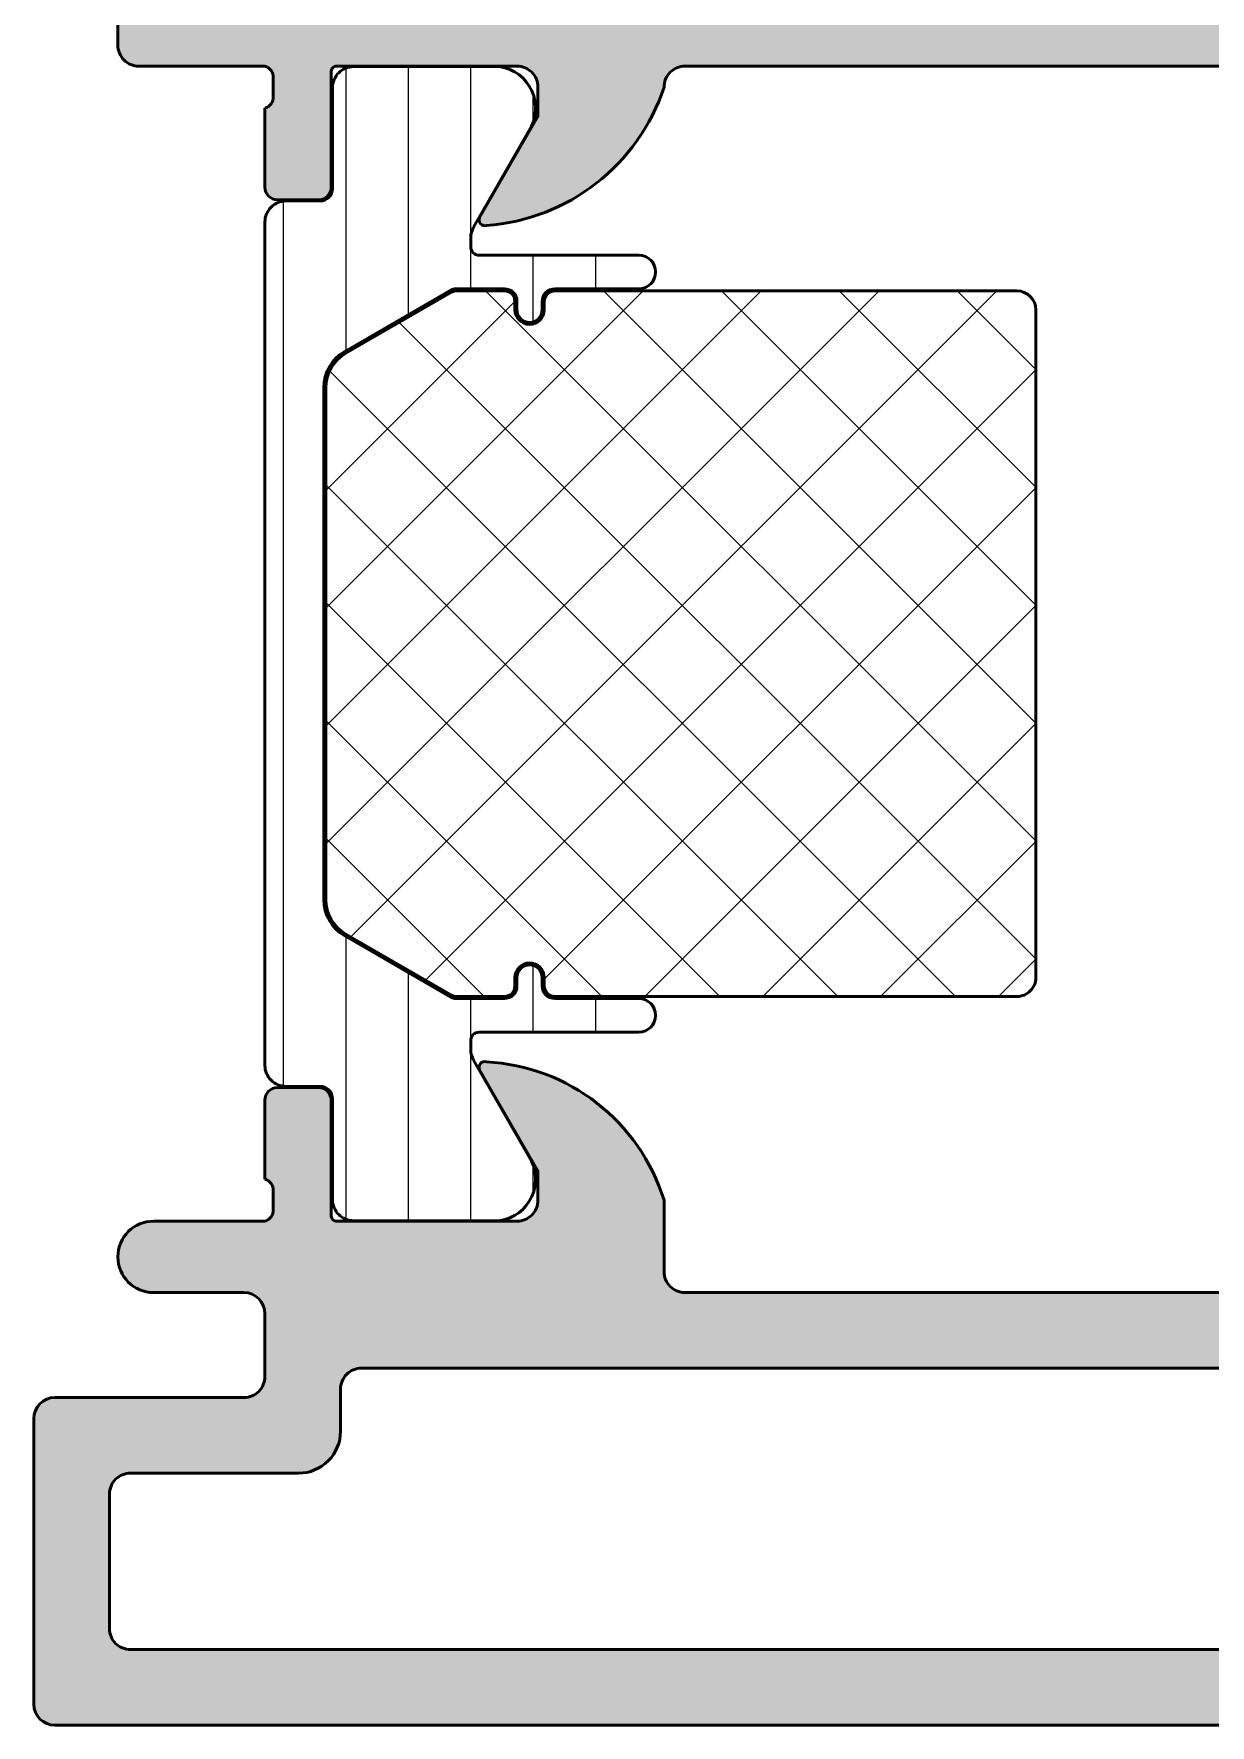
# Model space of a CAD drawing. Extents: x 0 to 65, y 0 to 78.
# Drawn here: x 0 to 28, y 0 to 40.27 of the extents above; entities that cross this region are included whole.
import ezdxf

# ---------------------------------------------------------------- set-up
doc = ezdxf.new("R2010")
doc.units = 0
for name, color, linetype, lineweight in [('0S-Alu contour', 7, 'Continuous', 50), ('0S-Alu hatch', 252, 'Continuous', 25), ('0S-Plastic contour', 254, 'Continuous', 50), ('0S-Plastic hatch', 253, 'Continuous', 25), ('0S-PT contour', 91, 'Continuous', 50), ('0S-PT hatch', 103, 'Continuous', 25)]:
    doc.layers.add(name, color=color, linetype=linetype, lineweight=lineweight)

# ---------------------------------------------------------------- blocks, each defined once
blk = doc.blocks.new('375330__CD12F8CD_240E_4EAB_87C5_BAF2B13E7C12_')
at = {"layer": '0S-Alu hatch'}
h = blk.add_hatch(color=256, dxfattribs=at)
edge = h.paths.add_edge_path()
edge.add_arc((5.999998835804589, 69.00000116419538), 0.4999988358059691, 89.99986659272392, 180.0001334074255)
edge.add_line((5.499999999999976, 68.99999999999868), (5.499999999999985, 65.00000004768373))
edge.add_ellipse((5.000001303546235, 64.99999874413744), major_axis=(-0.4999986964554496, 0), ratio=1, start_angle=89.99985062421189, end_angle=180.0001493737933, ccw=False)
edge.add_line((4.999999999999971, 64.50000004768371), (2.499999999999971, 64.50000004768371))
edge.add_arc((2.499998835804589, 64.00000121187912), 0.4999988358059473, 89.99986659272555, 180.0001334074255)
edge.add_line((1.999999999999997, 64.00000004768242), (1.999999999999985, 40))
edge.add_arc((2.499999953162742, 39.99999995316277), 0.4999999531627588, 179.9999946681853, 270.0000053671533)
edge.add_line((2.499999999999985, 39.50000000000001), (5.499999999999985, 39.50000000000001))
edge.add_ellipse((5.421163553456962, 39.23247940800692), major_axis=(-0.2788950563274014, 0), ratio=1, start_angle=178.8354106259013, end_angle=253.5801235805102, ccw=False)
edge.add_line((5.700000999999978, 39.22681100000854), (5.700000999999971, 38.77321700000852))
edge.add_ellipse((5.421132904356785, 38.76755634053146), major_axis=(-0.2789255417371683, 0), ratio=1, start_angle=106.4245945553572, end_angle=181.1628700728862, ccw=False)
edge.add_line((5.49999999999997, 38.5000130000085), (5.499999999999971, 36.620002))
edge.add_arc((5.799999999999982, 36.62000200000001), 0.3000000000000114, 180, 270)
edge.add_line((5.799999999999982, 36.320002), (6.77997431904275, 36.320002))
edge.add_arc((6.77997431904275, 36.62000200000001), 0.3000000000000078, 270, 360)
edge.add_line((7.079974319042758, 36.62000200000001), (7.079974319042776, 39.38))
edge.add_ellipse((7.199966689648229, 39.38000000000001), major_axis=(-0.1199923706054529, 0), ratio=1, start_angle=269.99999999999704, end_angle=360, ccw=False)
edge.add_line((7.199966689648235, 39.49999237060546), (11.49999237060545, 39.49999237060547))
edge.add_ellipse((11.50000780769864, 39.00000780787602), major_axis=(-0.4999845629677632, 0), ratio=1, start_angle=179.9991052558096, end_angle=270.0017690151924, ccw=False)
edge.add_line((11.99999237060544, 39.00000000000104), (11.99999237060545, 38.29999542236328))
edge.add_line((11.99999237060545, 38.29999542236328), (10.61174774169922, 35.89547729492188))
edge.add_arc((10.73559369048577, 35.83756876718086), 0.1367158243071134, 154.9399071397907, 284.9282666313641)
edge.add_arc((10.42101257999398, 40.5162654618936), 4.823498731231602, 274.1587439554685, 341.6783432504421)
edge.add_ellipse((15.49999040758178, 38.99999433362917), major_axis=(-0.4999980369801632, 0), ratio=1, start_angle=-90.00022494682611, end_angle=0.0002249462687018422, ccw=False)
edge.add_line((15.49999237060545, 39.49999237060548), (37.00000762939451, 39.49999237060547))
edge.add_ellipse((37.00000863438663, 38.99999337559759), major_axis=(-0.4999989950088885, 0), ratio=1, start_angle=179.9998848354607, end_angle=270.0001151638455, ccw=False)
edge.add_arc((41.97795977277931, 40.38657627727757), 4.687714830137015, 197.2049758790071, 266.9579243877498)
edge.add_arc((41.76731025341415, 35.83513756493895), 0.135158616301025, 253.616210323016, 386.5152777472337)
edge.add_line((41.88825225830076, 35.89547729492188), (40.50000762939451, 38.29999542236328))
edge.add_line((40.50000762939451, 38.29999542236328), (40.5000076293945, 39))
edge.add_ellipse((40.99999219230133, 39.000007807876), major_axis=(-0.4999845629677895, 0), ratio=1, start_angle=-90.00176901519148, end_angle=0.000894744190475194, ccw=False)
edge.add_line((41.00000762939451, 39.49999237060547), (45.30002585431058, 39.49999982664661))
edge.add_ellipse((45.30002585431058, 39.37999999999998), major_axis=(-0.1199998266466267, 0), ratio=1, start_angle=180, end_angle=269.9999999999966, ccw=False)
edge.add_line((45.4200256809572, 39.38), (45.4200256809572, 36.620002))
edge.add_arc((45.72002568095721, 36.620002), 0.3000000000000078, 180, 270)
edge.add_line((45.72002568095721, 36.32000199999999), (46.69999999999999, 36.320002))
edge.add_arc((46.69999999999999, 36.620002), 0.3000000000000043, 270, 360)
edge.add_line((46.99999999999999, 36.620002), (47, 38.50001300000851))
edge.add_ellipse((47.07886709564317, 38.76755634053147), major_axis=(-0.2789255417371736, 0), ratio=1, start_angle=-1.1628700728833792, end_angle=73.57540544464501, ccw=False)
edge.add_line((46.79999899999998, 38.77321700000852), (46.799999, 39.22681100000851))
edge.add_ellipse((47.07883644654301, 39.2324794080069), major_axis=(-0.2788950563273954, 0), ratio=1, start_angle=-73.5801235805099, end_angle=1.1645893740997053, ccw=False)
edge.add_line((46.99999999999998, 39.49999999999998), (46.99999999999998, 52))
edge.add_ellipse((47.52500050688225, 52.5), major_axis=(-0.7250003670527586, 0), ratio=1, start_angle=-43.60279134635408, end_angle=43.60279134635431, ccw=False)
edge.add_line((46.99999999999998, 53), (46.99999999999998, 57.5))
edge.add_ellipse((47.52500050688225, 58), major_axis=(-0.7250003670527586, 0), ratio=1, start_angle=-43.60279134635408, end_angle=43.60279134635431, ccw=False)
edge.add_line((46.99999999999998, 58.5), (46.99999999999998, 65.20000004768372))
edge.add_line((46.99999999999998, 65.20000004768372), (49.49999999999999, 65.20000004768372))
edge.add_arc((49.50000008873272, 65.69999995895097), 0.4999999112672646, 269.9999898319751, 360.0000101738872)
edge.add_line((49.99999999999999, 65.70000004773486), (49.99999999999999, 66))
edge.add_arc((49.50000000962193, 66.00000000962194), 0.4999999903780531, 8.537736463e-07, 90.00000110259342)
edge.add_line((49.49999999999999, 66.5), (40.49999999999998, 66.5))
edge.add_ellipse((40.49999997169918, 66.9999999716992), major_axis=(-0.4999999716991974, 0), ratio=1, start_angle=-3.194528517269646e-06, end_angle=90.00000324303261, ccw=False)
edge.add_line((39.99999999999999, 66.99999999957672), (39.99999999999999, 74.5))
edge.add_arc((39.50000004695575, 74.50000004695576), 0.4999999530442331, 5.3318147119e-06, 90.00000538073448)
edge.add_line((39.49999999999999, 74.99999999999999), (30.49999999999999, 75))
edge.add_ellipse((30.50000110963491, 75.50000110963492), major_axis=(-0.500001109636154, 0), ratio=1, start_angle=0.00012715209379621228, end_angle=89.99987284548689, ccw=False)
edge.add_line((29.99999999999998, 75.5000000000211), (29.99999999999999, 77.5))
edge.add_arc((29.49999889036506, 77.49999889036508), 0.5000011096361576, 0.0001271578264074, 89.99987284548565)
edge.add_line((29.49999999999999, 78), (21.49999999999999, 78))
edge.add_arc((21.50000020900469, 76.99999979099529), 1.000000209004728, 90.0000119750849, 179.9999880471689)
edge.add_line((20.49999999999998, 76.99999999961159), (20.49999999999998, 70))
edge.add_ellipse((19.99999885127215, 70.00000114872782), major_axis=(-0.5000011487291559, 0), ratio=1, start_angle=90.0001316342113, end_angle=179.9998683692561, ccw=False)
edge.add_line((19.99999999999998, 69.49999999999999), (5.999999999999985, 69.5))
edge = h.paths.add_edge_path()
edge.add_arc((6.300001926521119, 63.69999740590683), 0.9999973105430157, 269.9998459048448, 360.0001540960915)
edge.add_line((7.299999237060518, 63.70000009538376), (7.299999237060527, 67.19999998807188))
edge.add_ellipse((7.79999818748854, 67.20000109725558), major_axis=(-0.4999989504292442, 0), ratio=1, start_angle=-90.00012027234158, end_angle=0.0001271033561920376, ccw=False)
edge.add_line((7.799999237060518, 67.70000004768372), (21.29999923706053, 67.70000004768373))
edge.add_arc((21.30000182510725, 68.69999745963702), 0.999997411956644, 269.9998517154621, 360.0001482840401)
edge.add_line((22.29999923706054, 68.70000004768372), (22.29999923706053, 75.69999980925213))
edge.add_ellipse((22.80000050328093, 75.69999854304474), major_axis=(-0.500001266222003, 0), ratio=1, start_angle=270.0001450978016, end_angle=359.999854903687, ccw=False)
edge.add_line((22.79999923706053, 76.19999980926514), (27.70000076293944, 76.19999980926514))
edge.add_ellipse((27.69999949671902, 75.69999854304473), major_axis=(-0.5000012662220155, 0), ratio=1, start_angle=180.0001451013367, end_angle=269.999854902196, ccw=False)
edge.add_line((28.20000076293944, 75.69999980926514), (28.20000076293943, 74.19999980924814))
edge.add_arc((29.19999875984233, 74.19999780616801), 0.9999979969049038, 179.9998852317336, 270.0001147692402)
edge.add_line((29.20000076293944, 73.19999980926514), (37.69999980926512, 73.19999980926514))
edge.add_ellipse((37.7000004158355, 72.70000041583552), major_axis=(-0.4999993934299882, 0), ratio=1, start_angle=179.9999304921277, end_angle=270.0000695079292, ccw=False)
edge.add_line((38.19999980926512, 72.69999980926514), (38.19999980926512, 65.69999998799496))
edge.add_arc((39.20000081122628, 65.70000104964494), 1.000001001961722, 180.000060828002, 269.9999425919123)
edge.add_line((39.19999980926512, 64.70000004768372), (44.69999980926512, 64.70000004768372))
edge.add_ellipse((44.70000009631295, 64.20000033473156), major_axis=(-0.4999997129522472, 0), ratio=1, start_angle=179.9999670992369, end_angle=270.00003289327753, ccw=False)
edge.add_line((45.19999980926512, 64.20000004768372), (45.19999980926512, 61.19999980926514))
edge.add_line((45.19999980926512, 61.19999980926514), (44.49999999999998, 60.5))
edge.add_line((44.49999999999998, 60.5), (44.49999999999998, 49.5))
edge.add_line((44.49999999999998, 49.5), (45.19999980926512, 48.79999923706055))
edge.add_line((45.19999980926512, 48.79999923706055), (45.19999980926511, 41.79999923706506))
edge.add_ellipse((44.69999830353815, 41.80000074278751), major_axis=(-0.5000015057292309, 0), ratio=1, start_angle=90.00017254308148, end_angle=179.9998274574368, ccw=False)
edge.add_line((44.69999980926512, 41.29999923706056), (4.299999237060518, 41.29999923706054))
edge.add_ellipse((4.299999825995072, 41.79999982599508), major_axis=(-0.5000005889348871, 0), ratio=1, start_angle=6.74859327887134e-05, end_angle=89.99993251315072, ccw=False)
edge.add_line((3.799999237060532, 41.79999923706055), (3.799999237060537, 62.2000000953587))
edge.add_ellipse((4.299997953127601, 62.20000137930036), major_axis=(-0.4999987160687126, 0), ratio=1, start_angle=-90.00014712825248, end_angle=0.00014712925457160964, ccw=False)
edge.add_line((4.299999237060518, 62.70000009536743), (6.299999237060532, 62.70000009536744))
at = {"layer": '0S-Alu contour', "color": 7}
for points in [[(1.999999999999997, 64.00000004768242), (1.999999999999985, 40)], [(2.499999999999985, 39.50000000000001), (5.499999999999985, 39.50000000000001)], [(7.199966689648235, 39.49999237060546), (11.49999237060545, 39.49999237060547)], [(15.49999237060545, 39.49999237060548), (37.00000762939451, 39.49999237060547)], [(5.700000999999978, 39.22681100000854), (5.700000999999971, 38.77321700000852)], [(7.079974319042758, 36.62000200000001), (7.079974319042776, 39.38)], [(11.99999237060544, 39.00000000000104), (11.99999237060545, 38.29999542236328), (10.61174774169922, 35.89547729492188)], [(5.49999999999997, 38.5000130000085), (5.499999999999971, 36.620002)], [(5.799999999999982, 36.320002), (6.77997431904275, 36.320002)]]:
    blk.add_lwpolyline(points, dxfattribs=at)
for centre, radius, start, end in [((2.499999953162742, 39.99999995316277), 0.4999999531627588, 179.9999946681853, 270.0000053671533), ((10.42101257999398, 40.5162654618936), 4.823498731231602, 274.1587439554685, 341.6783432504421), ((5.799999999999982, 36.62000200000001), 0.3000000000000114, 180, 270), ((6.77997431904275, 36.62000200000001), 0.3000000000000078, 270, 0), ((10.73559369048577, 35.83756876718086), 0.1367158243071134, 154.9399071397907, 284.9282666313641)]:
    blk.add_arc(centre, radius, start, end, dxfattribs=at)
at = {"layer": '0S-Alu contour', "color": 7, "extrusion": (0, 0, -1)}
for centre, radius, start, end in [((-5.421163553456962, 39.23247940800692), 0.2788950563274014, 106.4198764194898, 181.1645893740988), ((-7.199966689648229, 39.38000000000001), 0.1199923706054529, 0, 90.00000000000296), ((-11.50000780769864, 39.00000780787602), 0.4999845629677632, 89.9982309848076, 180.0008947441905), ((-15.49999040758178, 38.99999433362917), 0.4999980369801632, 359.9997750537313, 90.0002249468262), ((-5.421132904356785, 38.76755634053146), 0.2789255417371683, 178.8371299271138, 253.5754054446428)]:
    blk.add_arc(centre, radius, start, end, dxfattribs=at)
blk = doc.blocks.new('284271__26B1E8F2_C72D_4A19_B919_4248A9099BE7___68F46C58_63D9_4E2A_86C4_889819F600C0_')
at = {"layer": '0S-Plastic hatch'}
h = blk.add_hatch(dxfattribs=at)
h.set_pattern_fill('ANSI31', color=256, scale=0.4680000000000001, angle=45, style=0)
h.set_pattern_definition([(90, (0, 0), (-1.4859, 0), [])])
edge = h.paths.add_edge_path()
edge.add_line((5.499999999992837, 35.79000300009269), (5.500000000000014, 15.709997))
edge.add_arc((5.999997321090816, 15.7099943210908), 0.4999973210979808, 179.999693017615, 270.0003069820262)
edge.add_line((6.000000000000014, 15.209997), (6.810331333333344, 15.209997))
edge.add_ellipse((6.810331333333348, 14.909997), major_axis=(-0.3000000000000007, 0), ratio=1, start_angle=180, end_angle=270.0000000000007, ccw=False)
edge.add_line((7.110331333333348, 14.909997), (7.109999382936322, 12.50999861706369))
edge.add_arc((7.609995360374931, 12.50999597743861), 0.4999959774455815, 179.9996975182267, 270.0003024811867)
edge.add_line((7.609998000000011, 12.01), (11.08653949809949, 12.01))
edge.add_arc((10.94422884910814, 12.99981807472285), 0.9999960709244718, 278.1816080518995, 392.7270160998406)
edge.add_line((11.78548149809948, 13.540453), (10.46698708489963, 15.83525315623669))
edge.add_ellipse((10.89999999999994, 16.08525278694903), major_axis=(-0.4999999999999755, 0), ratio=1, start_angle=0, end_angle=29.999951136263974, ccw=False)
edge.add_line((10.39999999999996, 16.08525278694903), (10.39999999999996, 16.3))
edge.add_ellipse((10.59999999999996, 16.3), major_axis=(-0.2000000000000011, 0), ratio=1, start_angle=269.99999999999955, end_angle=360, ccw=False)
edge.add_line((10.59999999999996, 16.5), (14.39999999999999, 16.5))
edge.add_arc((14.39999999999999, 16.9), 0.4000000000000057, 270, 450)
edge.add_line((14.39999999999999, 17.30000000000001), (12.39999999999996, 17.30000000000001))
edge.add_ellipse((12.39999999999995, 17.60000000000001), major_axis=(-0.3000000000000007, 0), ratio=1, start_angle=0, end_angle=90.00000000000199, ccw=False)
edge.add_line((12.09999999999995, 17.60000000000001), (12.09999999999995, 17.79999999999993))
edge.add_arc((11.79999999999995, 17.7999999999999), 0.2999999999999971, 0, 180)
edge.add_line((11.49999999999995, 17.7999999999999), (11.49999999999998, 17.60000000000002))
edge.add_ellipse((11.2, 17.59999999999998), major_axis=(-0.2999999999999829, 0), ratio=1, start_angle=90, end_angle=180, ccw=False)
edge.add_line((11.2, 17.29999999999999), (10.03589838489995, 17.3))
edge.add_ellipse((10.03589838489997, 17.49999999963223), major_axis=(-0.1999999996322259, 0), ratio=1, start_angle=60.000005345591376, end_angle=89.99999999999437, ccw=False)
edge.add_line((9.935898401243575, 17.32679490986402), (7.400000353956443, 18.79089601464314))
edge.add_ellipse((7.900000546315612, 19.65692193819989), major_axis=(-1.000000546315619, 0), ratio=1, start_angle=0, end_angle=60.000005345592, ccw=False)
edge.add_line((6.899999999999991, 19.6569219381999), (6.899999999999991, 31.84307806189997))
edge.add_ellipse((7.900000546315601, 31.84307806189998), major_axis=(-1.000000546315609, 0), ratio=1, start_angle=299.99999465440754, end_angle=360, ccw=False)
edge.add_line((7.400000353956443, 32.70910398545673), (9.935898401243556, 34.17320509023584))
edge.add_ellipse((10.03589838489996, 34.00000000046766), major_axis=(-0.1999999996322117, 0), ratio=1, start_angle=270.00000000000205, end_angle=299.99999465441346, ccw=False)
edge.add_line((10.03589838489995, 34.20000000009987), (11.2, 34.20000000009987))
edge.add_ellipse((11.2, 33.90000000009989), major_axis=(-0.2999999999999829, 0), ratio=1, start_angle=180, end_angle=270, ccw=False)
edge.add_line((11.49999999999998, 33.90000000009989), (11.49999999999995, 33.7000000001))
edge.add_arc((11.79999999999995, 33.70000000009998), 0.2999999999999971, 180, 360)
edge.add_line((12.09999999999995, 33.70000000009998), (12.09999999999995, 33.90000000009986))
edge.add_ellipse((12.39999999999995, 33.90000000009985), major_axis=(-0.3000000000000007, 0), ratio=1, start_angle=269.99999999999795, end_angle=360, ccw=False)
edge.add_line((12.39999999999996, 34.20000000009986), (14.39999999999999, 34.20000000009986))
edge.add_arc((14.39999999999999, 34.60000000009986), 0.4000000000000057, 270, 450)
edge.add_line((14.39999999999999, 35.00000000009987), (10.59999999999996, 35.00000000009987))
edge.add_ellipse((10.59999999999997, 35.20000000009988), major_axis=(-0.2000000000000099, 0), ratio=1, start_angle=0, end_angle=89.99999999999852, ccw=False)
edge.add_line((10.39999999999996, 35.20000000009987), (10.39999999999996, 35.41474721315084))
edge.add_ellipse((10.89999999999995, 35.41474721315084), major_axis=(-0.4999999999999876, 0), ratio=1, start_angle=330.0000488637363, end_angle=360, ccw=False)
edge.add_line((10.46698708489963, 35.66474684386319), (11.78548149809948, 37.95954700009987))
edge.add_arc((10.94422884910813, 38.50018192537702), 0.9999960709244803, 327.2729839001594, 441.8183919481005)
edge.add_line((11.08653949809948, 39.49000000009988), (7.609997999999734, 39.49000010568573))
edge.add_arc((7.609995360374661, 38.99000412824712), 0.4999959774455833, 89.99969751881414, 180.0003024817733)
edge.add_line((7.109999382936045, 38.99000148861692), (7.110331333333071, 36.59000310568573))
edge.add_ellipse((6.810331333333071, 36.59000310568572), major_axis=(-0.2999999999999998, 0), ratio=1, start_angle=89.9999999999992, end_angle=180, ccw=False)
edge.add_line((6.810331333333067, 36.29000310568573), (6.000000000000014, 36.29000300009987))
edge.add_arc((5.999997321090816, 35.79000567900189), 0.4999973211051555, 89.99969301797381, 180.0003069823849)
at = {"layer": '0S-Plastic contour', "color": 7}
for points in [[(11.08653949809948, 39.49000000009988), (7.609997999999734, 39.49000010568573)], [(7.109999382936045, 38.99000148861692), (7.110331333333071, 36.59000310568573)], [(10.46698708489963, 35.66474684386319), (11.78548149809948, 37.95954700009987)], [(6.810331333333067, 36.29000310568573), (6.000000000000014, 36.29000300009987)], [(5.499999999992837, 35.79000300009269), (5.500000000000014, 15.709997)], [(10.39999999999996, 35.20000000009987), (10.39999999999996, 35.41474721315084)], [(14.39999999999999, 35.00000000009987), (10.59999999999996, 35.00000000009987)], [(7.400000353956443, 32.70910398545673), (9.935898401243556, 34.17320509023584)], [(10.03589838489995, 34.20000000009987), (11.2, 34.20000000009987)], [(11.49999999999998, 33.90000000009989), (11.49999999999995, 33.7000000001)], [(12.09999999999995, 33.70000000009998), (12.09999999999995, 33.90000000009986)], [(12.39999999999996, 34.20000000009986), (14.39999999999999, 34.20000000009986)], [(6.899999999999991, 19.6569219381999), (6.899999999999991, 31.84307806189997)], [(9.935898401243575, 17.32679490986402), (7.400000353956443, 18.79089601464314)], [(11.49999999999995, 17.7999999999999), (11.49999999999998, 17.60000000000002)], [(12.09999999999995, 17.60000000000001), (12.09999999999995, 17.79999999999993)], [(11.2, 17.29999999999999), (10.03589838489995, 17.3)], [(14.39999999999999, 17.30000000000001), (12.39999999999996, 17.30000000000001)], [(10.39999999999996, 16.08525278694903), (10.39999999999996, 16.3)], [(10.59999999999996, 16.5), (14.39999999999999, 16.5)], [(11.78548149809948, 13.540453), (10.46698708489963, 15.83525315623669)], [(6.000000000000014, 15.209997), (6.810331333333344, 15.209997)], [(7.110331333333348, 14.909997), (7.109999382936322, 12.50999861706369)], [(7.609998000000011, 12.01), (11.08653949809949, 12.01)]]:
    blk.add_lwpolyline(points, dxfattribs=at)
for centre, radius, start, end in [((7.609995360374661, 38.99000412824712), 0.4999959774455833, 89.99969751881414, 180.0003024817733), ((10.94422884910813, 38.50018192537702), 0.9999960709244803, 327.2729839001594, 81.81839194810063), ((5.999997321090816, 35.79000567900189), 0.4999973211051555, 89.99969301797381, 180.0003069823849), ((14.39999999999999, 34.60000000009986), 0.4000000000000057, 270, 90), ((11.79999999999995, 33.70000000009998), 0.2999999999999971, 180, 0), ((11.79999999999995, 17.7999999999999), 0.2999999999999971, 0, 180), ((14.39999999999999, 16.9), 0.4000000000000057, 270, 90), ((5.999997321090816, 15.7099943210908), 0.4999973210979808, 179.999693017615, 270.0003069820262), ((10.94422884910814, 12.99981807472285), 0.9999960709244718, 278.1816080518995, 32.72701609984063), ((7.609995360374931, 12.50999597743861), 0.4999959774455815, 179.9996975182267, 270.0003024811867)]:
    blk.add_arc(centre, radius, start, end, dxfattribs=at)
at = {"layer": '0S-Plastic contour', "color": 7, "extrusion": (0, 0, -1)}
for centre, radius, start, end in [((-6.810331333333071, 36.59000310568572), 0.2999999999999998, 180, 270.0000000000008), ((-10.89999999999995, 35.41474721315084), 0.4999999999999876, 0, 29.99995113626369), ((-10.59999999999997, 35.20000000009988), 0.2000000000000099, 270.0000000000015, 0), ((-10.03589838489996, 34.00000000046766), 0.1999999996322118, 60.00000534558656, 89.99999999999797), ((-11.2, 33.90000000009989), 0.2999999999999829, 90, 180), ((-12.39999999999995, 33.90000000009985), 0.3000000000000007, 0, 90.00000000000205), ((-7.900000546315601, 31.84307806189998), 1.000000546315609, 0, 60.00000534559245), ((-7.900000546315612, 19.65692193819989), 1.000000546315619, 299.999994654408, 0), ((-10.03589838489997, 17.49999999963223), 0.1999999996322259, 270.0000000000056, 299.9999946544086), ((-11.2, 17.59999999999998), 0.2999999999999829, 180, 270), ((-12.39999999999995, 17.60000000000001), 0.3000000000000007, 269.999999999998, 0), ((-10.59999999999996, 16.3), 0.2000000000000011, 0, 90.00000000000048), ((-10.89999999999994, 16.08525278694903), 0.4999999999999755, 330.000048863736, 0), ((-6.810331333333348, 14.909997), 0.3000000000000007, 89.99999999999935, 180)]:
    blk.add_arc(centre, radius, start, end, dxfattribs=at)
blk = doc.blocks.new('396890__0267E3E6_2D94_42B4_A1D1_6549302FB7BD_')
at = {"layer": '0S-PT hatch'}
h = blk.add_hatch(dxfattribs=at)
h.set_pattern_fill('ANSI37', color=256, scale=0.625, angle=90, style=0)
h.set_pattern_definition([(135, (0, 0), (-1.403165018917055, -1.403165018917055), []), (225, (0, 0), (1.403165018917055, -1.403165018917055), [])])
edge = h.paths.add_edge_path()
edge.add_line((23.84999999999999, 33.69999999999997), (23.84999999999999, 17.8))
edge.add_ellipse((23.39999999999999, 17.8), major_axis=(-0.4500000000000064, 0), ratio=1, start_angle=89.99999999999869, end_angle=180, ccw=False)
edge.add_line((23.39999999999998, 17.35), (14.39999999999999, 17.35000000000001))
edge.add_line((14.39999999999999, 17.35000000000001), (12.39999999999996, 17.35000000000001))
edge.add_ellipse((12.39999999999995, 17.60000000000001), major_axis=(-0.2499999999999964, 0), ratio=1, start_angle=0, end_angle=90.00000000000358, ccw=False)
edge.add_line((12.14999999999995, 17.60000000000001), (12.14999999999995, 17.79999999999994))
edge.add_arc((11.79999999999995, 17.79999999999992), 0.3499999999999943, 0, 180)
edge.add_line((11.44999999999996, 17.79999999999992), (11.44999999999999, 17.6))
edge.add_ellipse((11.2, 17.59999999999998), major_axis=(-0.2499999999999858, 0), ratio=1, start_angle=90, end_angle=180, ccw=False)
edge.add_line((11.2, 17.35), (10.03589838489996, 17.35))
edge.add_ellipse((10.03589838489996, 17.49999999963216), major_axis=(-0.1499999996321684, 0), ratio=1, start_angle=60.00000534558501, end_angle=90.00000000000199, ccw=False)
edge.add_line((9.96089839720365, 17.3700961823857), (7.425000349916516, 18.83419728716481))
edge.add_ellipse((7.900000546315604, 19.6569219381999), major_axis=(-0.9500005463156158, 0), ratio=1, start_angle=0, end_angle=60.000005345592626, ccw=False)
edge.add_line((6.949999999999988, 19.6569219381999), (6.949999999999995, 31.84307806189997))
edge.add_ellipse((7.899999999853692, 31.84307806189997), major_axis=(-0.9499999998536967, 0), ratio=1, start_angle=300.0000000006892, end_angle=360, ccw=False)
edge.add_line((7.424999999916948, 32.66580219536276), (9.960898384758949, 34.12990381052944))
edge.add_ellipse((10.03589838489982, 33.99999999972136), major_axis=(-0.1500000002786377, 0), ratio=1, start_angle=270.0000000000007, end_angle=300.0000000006872, ccw=False)
edge.add_line((10.03589838489982, 34.15), (11.19999999999997, 34.15000000000001))
edge.add_ellipse((11.19999999999997, 33.9), major_axis=(-0.2500000000000142, 0), ratio=1, start_angle=180, end_angle=269.9999999999996, ccw=False)
edge.add_line((11.44999999999999, 33.9), (11.44999999999999, 33.69999999999992))
edge.add_arc((11.79999999999997, 33.69999999999988), 0.3499999999999801, 180, 360)
edge.add_line((12.14999999999995, 33.69999999999988), (12.15, 33.90000000000007))
edge.add_ellipse((12.39999999999998, 33.89999999999999), major_axis=(-0.2499999999999769, 0), ratio=1, start_angle=269.99999999999795, end_angle=360, ccw=False)
edge.add_line((12.39999999999999, 34.14999999999997), (14.4, 34.15))
edge.add_line((14.4, 34.15), (23.39999999999998, 34.15))
edge.add_ellipse((23.39999999999998, 33.69999999999998), major_axis=(-0.4500000000000171, 0), ratio=1, start_angle=180, end_angle=270, ccw=False)
at = {"layer": '0S-PT contour', "color": 7}
for points in [[(7.424999999916948, 32.66580219536276), (9.960898384758949, 34.12990381052944)], [(10.03589838489982, 34.15), (11.19999999999997, 34.15000000000001)], [(11.44999999999999, 33.9), (11.44999999999999, 33.69999999999992)], [(12.14999999999995, 33.69999999999988), (12.15, 33.90000000000007)], [(12.39999999999999, 34.14999999999997), (14.4, 34.15), (23.39999999999998, 34.15)], [(23.84999999999999, 33.69999999999997), (23.84999999999999, 17.8)], [(6.949999999999988, 19.6569219381999), (6.949999999999995, 31.84307806189997)], [(9.96089839720365, 17.3700961823857), (7.425000349916516, 18.83419728716481)], [(11.44999999999996, 17.79999999999992), (11.44999999999999, 17.6)], [(12.14999999999995, 17.60000000000001), (12.14999999999995, 17.79999999999994)], [(11.2, 17.35), (10.03589838489996, 17.35)], [(23.39999999999998, 17.35), (14.39999999999999, 17.35000000000001), (12.39999999999996, 17.35000000000001)]]:
    blk.add_lwpolyline(points, dxfattribs=at)
at = {"layer": '0S-PT contour', "color": 7, "extrusion": (0, 0, -1)}
for centre, radius, start, end in [((-10.03589838489982, 33.99999999972136), 0.1500000002786377, 59.99999999931284, 89.99999999999935), ((-11.19999999999997, 33.9), 0.2500000000000142, 90.0000000000004, 180), ((-12.39999999999998, 33.89999999999999), 0.2499999999999769, 0, 90.00000000000205), ((-23.39999999999998, 33.69999999999998), 0.4500000000000171, 90, 180), ((-7.899999999853692, 31.84307806189997), 0.9499999998536967, 0, 59.99999999931077), ((-7.900000546315604, 19.6569219381999), 0.9500005463156158, 299.9999946544074, 0), ((-23.39999999999999, 17.8), 0.4500000000000064, 180, 270.0000000000013), ((-10.03589838489996, 17.49999999963216), 0.1499999996321684, 269.999999999998, 299.999994654415), ((-11.2, 17.59999999999998), 0.2499999999999858, 180, 270), ((-12.39999999999995, 17.60000000000001), 0.2499999999999964, 269.9999999999964, 0)]:
    blk.add_arc(centre, radius, start, end, dxfattribs=at)
at = {"layer": '0S-PT contour', "color": 7}
for centre, radius, start, end in [((11.79999999999997, 33.69999999999988), 0.3499999999999801, 180, 0), ((11.79999999999995, 17.79999999999992), 0.3499999999999943, 0, 180)]:
    blk.add_arc(centre, radius, start, end, dxfattribs=at)
blk = doc.blocks.new('188100__09EE397B_15E6_4A67_BFF6_A793BBF78922_')
at = {"layer": '0S-Alu hatch'}
h = blk.add_hatch(color=256, dxfattribs=at)
edge = h.paths.add_edge_path()
edge.add_line((2.849998474121115, 10.30000019073486), (4.999999999999992, 10.30000019073486))
edge.add_ellipse((5.000000885481043, 9.800001076215919), major_axis=(-0.4999991145197303, 0), ratio=1, start_angle=180.0001014698395, end_angle=270.00010146883375, ccw=False)
edge.add_line((5.499999999999989, 9.800001961705746), (5.5, 8.30000019073486))
edge.add_ellipse((5.000001682372129, 8.29999850836273), major_axis=(-0.4999983176307009, 0), ratio=1, start_angle=89.99980721370702, end_angle=180.000192786551, ccw=False)
edge.add_line((5.000000000000007, 7.800000190734859), (0.5000000000000142, 7.800000190734863))
edge.add_arc((0.5000016659947732, 7.299998524740076), 0.5000016659975622, 90.00019090830067, 179.9998090904089)
edge.add_line((-1.33e-14, 7.300000190746096), (0, 0.5000000000000009))
edge.add_arc((0.5000015256760549, 0.5000015256760565), 0.5000015256783826, 180.0001748298294, 269.9998251709358)
edge.add_line((0.5, 1.6e-15), (64.5, 0))
edge.add_arc((64.50000001955608, 0.499999980443919), 0.4999999804439194, 269.9999977590378, 360.0000022588727)
edge.add_line((65, 0.5000000001563016), (65, 4.5))
edge.add_arc((64.49999929610537, 4.49999929610541), 0.500000703895128, 8.06624086723e-05, 89.99991592464096)
edge.add_line((64.50000002980232, 5), (63.20000004768371, 5))
edge.add_arc((63.20000071716542, 4.499999330518301), 0.5000006694821467, 90.00007671684905, 179.9999232837938)
edge.add_line((62.70000004768371, 4.499999999994392), (62.70000004768371, 4))
edge.add_line((62.70000004768371, 4), (63.70000004768371, 4))
edge.add_line((63.70000004768371, 4), (63.70000004768371, 2.5))
edge.add_ellipse((62.70000026835932, 2.4999997793244), major_axis=(-0.9999997793244221, 0), ratio=1, start_angle=89.9999873562166, end_angle=180.0000126635097, ccw=False)
edge.add_line((62.70000004768371, 1.5), (58.70000028610229, 1.5))
edge.add_ellipse((58.70000017639237, 2.499999890290074), major_axis=(-0.9999998902900804, 0), ratio=1, start_angle=-6.273929386679811e-06, end_angle=90.0000062859163, ccw=False)
edge.add_line((57.7000002861023, 2.49999999979079), (57.7000002861023, 4))
edge.add_line((57.7000002861023, 4), (58.70000028610229, 4))
edge.add_line((58.70000028610229, 4), (58.70000028610229, 4.5))
edge.add_arc((58.19999967649954, 4.499999390397248), 0.500000609603123, 6.98530862947e-05, 89.99993014475561)
edge.add_line((58.2000002861023, 5), (56.89999961853027, 5))
edge.add_arc((56.89999980888482, 4.499999809645451), 0.5000001903545845, 90.00002181301613, 179.9999781994955)
edge.add_line((56.39999961853027, 4.499999999890815), (56.39999961853027, 2.5))
edge.add_ellipse((55.9000001053474, 2.499999513182874), major_axis=(-0.4999995131831082, 0), ratio=1, start_angle=89.99994421481199, end_angle=180.0000557835081, ccw=False)
edge.add_line((55.89999961853028, 1.999999999999999), (50.5, 2))
edge.add_ellipse((50.49999999219592, 2.499999992195909), major_axis=(-0.4999999921959094, 0), ratio=1, start_angle=-8.53773599374108e-07, end_angle=90.00000089428198, ccw=False)
edge.add_line((50, 2.499999999646494), (50, 9.800000190734865))
edge.add_arc((49.49999972911367, 9.799999919848538), 0.5000002708863983, 3.10426274404e-05, 89.9999689587305)
edge.add_line((49.5, 10.30000019073486), (47.5, 10.30000019073486))
edge.add_ellipse((47.50000063052928, 10.80000082126414), major_axis=(-0.5000006305296744, 0), ratio=1, start_angle=-7.225366869079153e-05, end_angle=89.99992774675798, ccw=False)
edge.add_line((47, 10.80000145179713), (47, 11.99999999999999))
edge.add_ellipse((47.07883644654303, 12.2675205919931), major_axis=(-0.2788950563274256, 0), ratio=1, start_angle=-1.1645893741010127, end_angle=73.58012358050883, ccw=False)
edge.add_line((46.799999, 12.27318899999149), (46.799999, 12.72678299999149))
edge.add_ellipse((47.07886709564315, 12.73244365946856), major_axis=(-0.2789255417371296, 0), ratio=1, start_angle=-73.57540544464831, end_angle=1.162870072890314, ccw=False)
edge.add_line((47, 12.99998699999149), (47, 14.879998))
edge.add_arc((46.7, 14.879998), 0.3000000000000007, 0, 90)
edge.add_line((46.7, 15.179998), (45.72002568095721, 15.179998))
edge.add_arc((45.72002568095721, 14.879998), 0.2999999999999989, 90, 180)
edge.add_line((45.4200256809572, 14.879998), (45.4200256809572, 12.12))
edge.add_ellipse((45.30003331035173, 12.12000000000001), major_axis=(-0.1199923706054804, 0), ratio=1, start_angle=90.00000000000341, end_angle=180, ccw=False)
edge.add_line((45.30003331035174, 12.00000762939453), (41.00000762939453, 12.00000762939453))
edge.add_ellipse((40.99999219230133, 12.49999219212399), major_axis=(-0.4999845629677756, 0), ratio=1, start_angle=-0.000894744190475194, end_angle=90.0017690151924, ccw=False)
edge.add_line((40.50000762939453, 12.49999999999898), (40.50000762939453, 13.20000457763671))
edge.add_line((40.50000762939453, 13.20000457763671), (41.88825225830078, 15.60452270507812))
edge.add_arc((41.76440630951421, 15.66243123281914), 0.1367158243071327, 334.9399071397958, 464.9282666313618)
edge.add_arc((42.07898229397733, 10.98374111838548), 4.82349179654104, 94.1586888947736, 161.6783983111373)
edge.add_line((37.50000762939453, 12.50000762939453), (37.50000762939453, 10.80000019073487))
edge.add_ellipse((37.00000979081586, 10.79999802931353), major_axis=(-0.4999978385833436, 0), ratio=1, start_angle=89.99975231828961, end_angle=180.0002476811916, ccw=False)
edge.add_line((37.00000762939453, 10.30000019073486), (15.49999237060547, 10.30000019073486))
edge.add_ellipse((15.49998925129197, 10.79999707142136), major_axis=(-0.4999968806962312, 0), ratio=1, start_angle=-0.0003574488324034064, end_angle=90.00035744922701, ccw=False)
edge.add_line((14.99999237060547, 10.80000019073142), (14.99999237060547, 12.50000762939454))
edge.add_arc((10.52204030569139, 11.11342375144221), 4.687714746682603, 17.20497582731187, 86.95793696677747)
edge.add_arc((10.73268891368268, 15.66486294097285), 0.1351580968664509, 73.61619894702211, 206.5156272818202)
edge.add_line((10.61174774169922, 15.60452270507814), (11.99999237060547, 13.20000457763674))
edge.add_line((11.99999237060547, 13.20000457763674), (11.99999237060547, 12.50000000000001))
edge.add_ellipse((11.50000780769864, 12.49999219212401), major_axis=(-0.4999845629677913, 0), ratio=1, start_angle=89.99823098481022, end_angle=180.0008947441905, ccw=False)
edge.add_line((11.49999237060547, 12.00000762939453), (7.199974145689402, 12.00000017335339))
edge.add_ellipse((7.199974145689409, 12.12), major_axis=(-0.1199998266466142, 0), ratio=1, start_angle=0, end_angle=89.9999999999967, ccw=False)
edge.add_line((7.079974319042795, 12.12), (7.079974319042783, 14.87999800000001))
edge.add_arc((6.779974319042793, 14.87999800000001), 0.29999999999999, 0, 90.00000000000136)
edge.add_line((6.779974319042786, 15.179998), (5.79999999999999, 15.179998))
edge.add_arc((5.800000000000004, 14.879998), 0.2999999999999954, 90.00000000000273, 180)
edge.add_line((5.500000000000008, 14.879998), (5.500000000000007, 12.9999869999915))
edge.add_ellipse((5.421132904356839, 12.73244365946856), major_axis=(-0.2789255417371508, 0), ratio=1, start_angle=178.837129927112, end_angle=253.5754054446453, ccw=False)
edge.add_line((5.700001000000009, 12.72678299999149), (5.700000999999993, 12.2731889999915))
edge.add_ellipse((5.421163553456947, 12.26752059199311), major_axis=(-0.2788950563274328, 0), ratio=1, start_angle=106.41987641949589, end_angle=181.164589374101, ccw=False)
edge.add_line((5.500000000000007, 12), (2.849998474121079, 12))
edge.add_arc((2.8499984741211, 11.15000009536743), 0.8499999046325701, 90.00000000000144, 270.0000000000009)
edge = h.paths.add_edge_path()
edge.add_arc((6.30000169129785, 6.999997545762704), 0.9999975457657146, 269.9998593822158, 360.0001406188781)
edge.add_line((7.299999237060553, 7.000000000019095), (7.29999923706055, 8.000000000007358))
edge.add_ellipse((7.799998033654695, 8.000001203405853), major_axis=(-0.4999987965955932, 0), ratio=1, start_angle=-90.000137900487, end_angle=0.00013789964179977687, ccw=False)
edge.add_line((7.799999237060568, 8.5), (47.70000076293945, 8.5))
edge.add_ellipse((47.69999965330452, 7.99999889036507), major_axis=(-0.5000011096361611, 0), ratio=1, start_angle=180.0001271578264, end_angle=269.99987284548564, ccw=False)
edge.add_line((48.20000076293945, 8), (48.20000076293945, 2.29999995232457))
edge.add_ellipse((47.69999897848352, 2.300001736772212), major_axis=(-0.500001784459113, 0), ratio=1, start_angle=90.0002044828575, end_angle=179.9997955180927, ccw=False)
edge.add_line((47.70000076293945, 1.799999952316284), (2.299999237060539, 1.799999952316281))
edge.add_ellipse((2.29999807286515, 2.299998788120884), major_axis=(-0.4999988358059593, 0), ratio=1, start_angle=-0.00013340742549416973, end_angle=90.00013340727531, ccw=False)
edge.add_line((1.799999237060546, 2.299999952316281), (1.79999923706054, 5.500000000002112))
edge.add_ellipse((2.29999779416768, 5.50000144289286), major_axis=(-0.4999985571092216, 0), ratio=1, start_angle=-90.00016534382098, end_angle=0.00016534357740738415, ccw=False)
edge.add_line((2.299999237060553, 6), (6.299999237060553, 6.000000000000001))
at = {"layer": '0S-Alu contour', "color": 7}
for points in [[(10.61174774169922, 15.60452270507814), (11.99999237060547, 13.20000457763674), (11.99999237060547, 12.50000000000001)], [(40.50000762939453, 12.49999999999898), (40.50000762939453, 13.20000457763671), (41.88825225830078, 15.60452270507812)], [(6.779974319042786, 15.179998), (5.79999999999999, 15.179998)], [(46.7, 15.179998), (45.72002568095721, 15.179998)], [(5.500000000000008, 14.879998), (5.500000000000007, 12.9999869999915)], [(7.079974319042795, 12.12), (7.079974319042783, 14.87999800000001)], [(45.4200256809572, 14.879998), (45.4200256809572, 12.12)], [(47, 12.99998699999149), (47, 14.879998)], [(5.700001000000009, 12.72678299999149), (5.700000999999993, 12.2731889999915)], [(14.99999237060547, 10.80000019073142), (14.99999237060547, 12.50000762939454)], [(37.50000762939453, 12.50000762939453), (37.50000762939453, 10.80000019073487)], [(46.799999, 12.27318899999149), (46.799999, 12.72678299999149)], [(5.500000000000007, 12), (2.849998474121079, 12)], [(11.49999237060547, 12.00000762939453), (7.199974145689402, 12.00000017335339)], [(45.30003331035174, 12.00000762939453), (41.00000762939453, 12.00000762939453)], [(47, 10.80000145179713), (47, 11.99999999999999)], [(2.849998474121115, 10.30000019073486), (4.999999999999992, 10.30000019073486)], [(37.00000762939453, 10.30000019073486), (15.49999237060547, 10.30000019073486)], [(49.5, 10.30000019073486), (47.5, 10.30000019073486)], [(5.499999999999989, 9.800001961705746), (5.5, 8.30000019073486)], [(50, 2.499999999646494), (50, 9.800000190734865)], [(7.799999237060568, 8.5), (47.70000076293945, 8.5)], [(5.000000000000007, 7.800000190734859), (0.5000000000000142, 7.800000190734863)], [(7.299999237060553, 7.000000000019095), (7.29999923706055, 8.000000000007358)], [(48.20000076293945, 8), (48.20000076293945, 2.299999952324571)], [(-1.33e-14, 7.300000190746096), (0, 0.5000000000000009)], [(2.299999237060553, 6), (6.299999237060553, 6.000000000000001)], [(1.799999237060546, 2.299999952316281), (1.79999923706054, 5.500000000002112)], [(58.2000002861023, 5), (56.89999961853027, 5)], [(64.50000002980232, 5), (63.20000004768371, 5)], [(56.39999961853027, 4.499999999890815), (56.39999961853027, 2.5)], [(57.7000002861023, 2.49999999979079), (57.7000002861023, 4), (58.70000028610229, 4), (58.70000028610229, 4.5)], [(62.70000004768371, 4.499999999994392), (62.70000004768371, 4), (63.70000004768371, 4), (63.70000004768371, 2.5)], [(65, 0.5000000001563016), (65, 4.5)], [(47.70000076293945, 1.799999952316284), (2.299999237060539, 1.799999952316281)], [(55.89999961853028, 1.999999999999999), (50.5, 2)], [(62.70000004768371, 1.5), (58.70000028610229, 1.5)], [(0.5, 1.6e-15), (64.5, 0)]]:
    blk.add_lwpolyline(points, dxfattribs=at)
for centre, radius, start, end in [((10.73268891368268, 15.66486294097285), 0.1351580968664509, 73.61619894702211, 206.5156272818202), ((10.52204030569139, 11.11342375144221), 4.687714746682603, 17.20497582731187, 86.95793696677747), ((42.07898229397733, 10.98374111838548), 4.82349179654104, 94.1586888947736, 161.6783983111373), ((41.76440630951421, 15.66243123281914), 0.1367158243071327, 334.9399071397958, 104.9282666313619), ((5.800000000000004, 14.879998), 0.2999999999999954, 90.00000000000273, 180), ((6.779974319042793, 14.87999800000001), 0.29999999999999, 0, 90.00000000000136), ((45.72002568095721, 14.879998), 0.2999999999999989, 90, 180), ((46.7, 14.879998), 0.3000000000000007, 0, 90), ((2.8499984741211, 11.15000009536743), 0.8499999046325701, 90.00000000000144, 270.0000000000009), ((49.49999972911367, 9.799999919848538), 0.5000002708863983, 3.10426274404e-05, 89.9999689587305), ((0.5000016659947732, 7.299998524740076), 0.5000016659975622, 90.00019090830067, 179.9998090904089), ((6.30000169129785, 6.999997545762704), 0.9999975457657146, 269.9998593822158, 0.0001406188781518), ((56.89999980888482, 4.499999809645451), 0.5000001903545845, 90.00002181301613, 179.9999781994955), ((58.19999967649954, 4.499999390397248), 0.500000609603123, 6.98530862947e-05, 89.99993014475561), ((63.20000071716542, 4.499999330518301), 0.5000006694821467, 90.00007671684905, 179.9999232837938), ((64.49999929610537, 4.49999929610541), 0.500000703895128, 8.06624086723e-05, 89.99991592464096), ((0.5000015256760549, 0.5000015256760565), 0.5000015256783826, 180.0001748298294, 269.9998251709358), ((64.50000001955608, 0.499999980443919), 0.4999999804439194, 269.9999977590378, 2.2588727439e-06)]:
    blk.add_arc(centre, radius, start, end, dxfattribs=at)
at = {"layer": '0S-Alu contour', "color": 7, "extrusion": (0, 0, -1)}
for centre, radius, start, end in [((-5.421132904356839, 12.73244365946856), 0.2789255417371508, 106.4245945553547, 181.162870072888), ((-47.07886709564315, 12.73244365946856), 0.2789255417371296, 358.8371299271097, 73.57540544464841), ((-11.50000780769864, 12.49999219212401), 0.4999845629677913, 179.9991052558095, 270.0017690151898), ((-40.99999219230133, 12.49999219212399), 0.4999845629677756, 269.9982309848076, 0.0008947441905145), ((-5.421163553456947, 12.26752059199311), 0.2788950563274328, 178.835410625899, 253.5801235805041), ((-7.199974145689409, 12.12), 0.1199998266466142, 270.0000000000033, 0), ((-45.30003331035173, 12.12000000000001), 0.1199923706054804, 180, 269.9999999999966), ((-47.07883644654303, 12.2675205919931), 0.2788950563274256, 286.4198764194912, 1.164589374100992), ((-15.49998925129197, 10.79999707142136), 0.4999968806962312, 269.999642550773, 0.000357448832411), ((-37.00000979081586, 10.79999802931353), 0.4999978385833436, 179.9997523188084, 270.0002476817104), ((-47.50000063052928, 10.80000082126414), 0.5000006305296744, 270.000072253242, 7.22536687121e-05), ((-5.000000885481043, 9.800001076215919), 0.4999991145197303, 89.99989853116627, 179.9998985301605), ((-7.799998033654695, 8.000001203405853), 0.4999987965955932, 359.9998621003582, 90.000137900487), ((-47.69999965330452, 7.99999889036507), 0.5000011096361611, 90.00012715451436, 179.9998728421736), ((-5.000001682372129, 8.29999850836273), 0.4999983176307009, 179.999807213449, 270.000192786293), ((-2.29999779416768, 5.50000144289286), 0.4999985571092217, 359.9998346564226, 90.00016534382102), ((-50.49999999219592, 2.499999992195909), 0.4999999921959094, 269.999999105718, 8.537736463e-07), ((-55.9000001053474, 2.499999513182874), 0.4999995131831082, 179.9999442164919, 270.0000557851881), ((-58.70000017639237, 2.499999890290074), 0.9999998902900804, 269.9999937140837, 6.2739293675e-06), ((-62.70000026835932, 2.4999997793244), 0.9999997793244222, 179.9999873364903, 270.0000126437835), ((-2.29999807286515, 2.299998788120884), 0.4999988358059593, 269.9998665927247, 0.0001334074255184), ((-47.69999897848352, 2.300001736772212), 0.500001784459113, 180.0002044819074, 269.9997955171425)]:
    blk.add_arc(centre, radius, start, end, dxfattribs=at)
blk = doc.blocks.new('396890__B62122A8_4154_41EA_BEF1_162F861E784A_')
at = {"layer": '0S-Alu contour', "color": 7}
for name in ['375330__CD12F8CD_240E_4EAB_87C5_BAF2B13E7C12_', '188100__09EE397B_15E6_4A67_BFF6_A793BBF78922_']:
    blk.add_blockref(name, (0, 0), dxfattribs=at)
at = {"layer": '0S-Plastic contour', "color": 7}
blk.add_blockref('284271__26B1E8F2_C72D_4A19_B919_4248A9099BE7___68F46C58_63D9_4E2A_86C4_889819F600C0_', (0, 0), dxfattribs=at)
at = {"layer": '0S-PT contour', "color": 7}
blk.add_blockref('396890__0267E3E6_2D94_42B4_A1D1_6549302FB7BD_', (0, 0), dxfattribs=at)

msp = doc.modelspace()

# ---------------------------------------------------------------- block references
at = {"layer": '0S-Alu contour', "color": 7}
msp.add_blockref('396890__B62122A8_4154_41EA_BEF1_162F861E784A_', (0, 0), dxfattribs=at)

doc.saveas('drawing.dxf')
